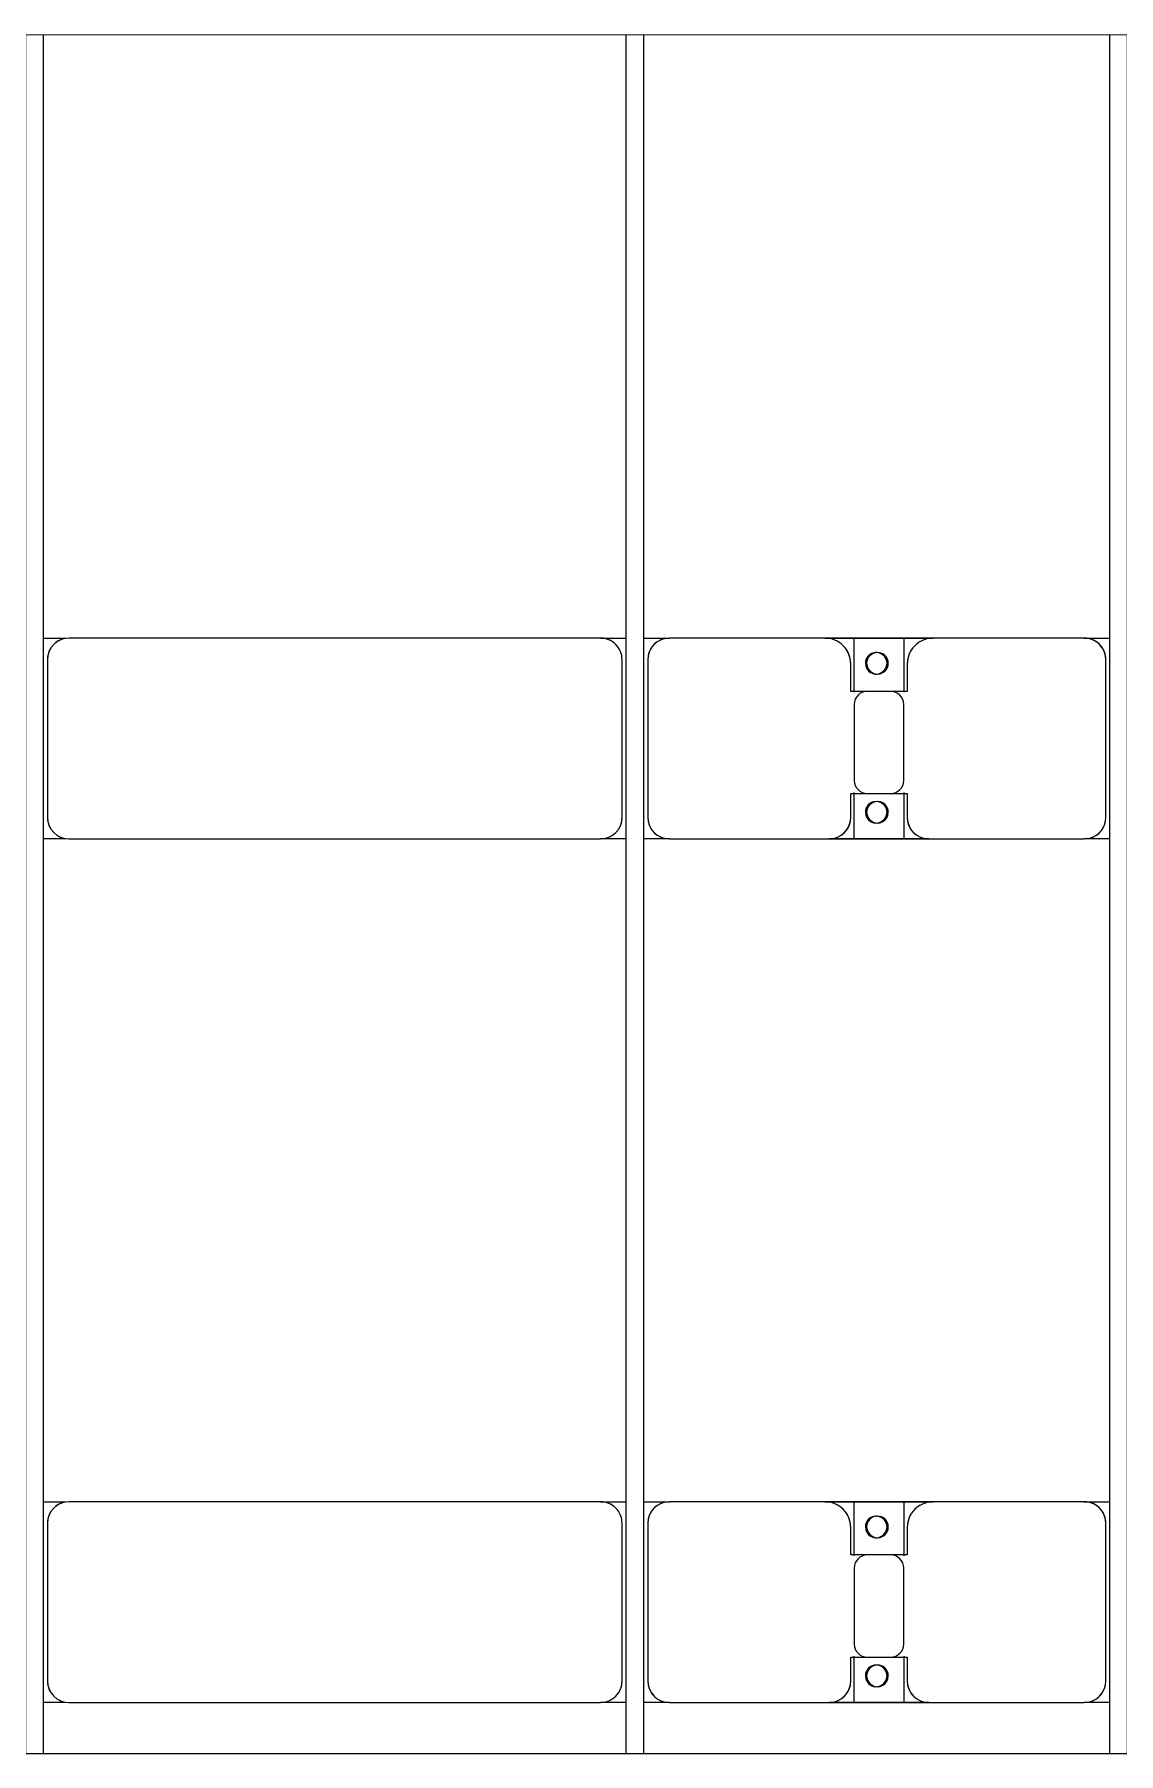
# Model space of a CAD drawing. Header units: millimetres. Extents: x -248177 to 167033, y 156986 to 268923.
# Drawn here: x -166333 to -163822, y 180400 to 184382 of the extents above; entities that cross this region are included whole.
import ezdxf

# ---------------------------------------------------------------- set-up
doc = ezdxf.new("R2010")
doc.units = ezdxf.units.MM
for name, color, linetype, lineweight in [('A-DETL-MBND', 5, 'Continuous', 9), ('A-GENM', 13, 'Continuous', 9), ('S-BEAM', 12, 'Continuous', 9)]:
    doc.layers.add(name, color=color, linetype=linetype, lineweight=lineweight)

# ---------------------------------------------------------------- blocks, each defined once
blk = doc.blocks.new('Dầm C52 - Dầm C52-24593-BỐ TRÍ KHUNG KẾT CẤU BÈ PIN 02')
at = {"layer": 'S-BEAM', "color": 1}
for p, q in [((-32198.2, 20), (-28218.2, 20)), ((-28218.2, -20), (-32198.2, -20))]:
    blk.add_line(p, q, dxfattribs=at)
blk = doc.blocks.new('Dầm C52 - Hộp 40x60-25285-BỐ TRÍ KHUNG KẾT CẤU BÈ PIN 02')
at = {"layer": 'S-BEAM', "color": 3, "lineweight": 25}
blk.add_line((92417.5, -20), (-92417.5, -20), dxfattribs=at)
blk = doc.blocks.new('Dai phao do pin - DẢI PHAO ĐỠ PIN-V101-BỐ TRÍ KHUNG KẾT CẤU BÈ PIN 02')
at = {"layer": 'A-DETL-MBND', "color": 8}
for p, q in [((-680.3, 241.6), (-627.6, 241.6)), ((-680.3, 241.6), (-627.6, 241.6)), ((610.3, 241.6), (-620.3, 241.6)), ((610.3, 241.6), (669.7, 241.6)), ((610.3, 241.6), (669.7, 241.6)), ((709.7, 241.6), (769.7, 241.6)), ((709.7, 241.6), (769.7, 241.6)), ((1129.7, 241.6), (769.7, 241.6)), ((1129.7, 241.6), (1312.2, 241.6)), ((1312.2, 241.6), (1129.7, 241.6)), ((1197.8, 241.6), (1380.3, 241.6)), ((1197.8, 116.2), (1197.8, 241.6)), ((1380.3, 241.6), (1197.8, 241.6)), ((1312.2, 241.6), (1312.2, 116.2)), ((1730.3, 241.6), (1380.3, 241.6)), ((1730.3, 241.6), (1789.7, 241.6)), ((1730.3, 241.6), (1789.7, 241.6)), ((-670.3, 191.6), (-670.3, -173.4)), ((660.3, -173.4), (660.3, 191.6)), ((719.7, 191.6), (719.7, -173.4)), ((1189.7, 118.2), (1189.7, 181.6)), ((1320.3, 181.6), (1320.3, 118.2)), ((1780.3, -173.4), (1780.3, 191.6)), ((1282.2, 118.2), (1189.7, 118.2)), ((1197.8, 88.2), (1197.8, -88.2)), ((1320.3, 118.2), (1227.8, 118.2)), ((1312.2, -88.2), (1312.2, 88.2)), ((1189.7, -173.4), (1189.7, -118.2)), ((1189.7, -118.2), (1282.2, -118.2)), ((1197.8, -223.4), (1197.8, -116.2)), ((1227.8, -118.2), (1320.3, -118.2)), ((1312.2, -116.2), (1312.2, -223.4)), ((1320.3, -118.2), (1320.3, -173.4)), ((-627.6, -223.4), (-680.3, -223.4)), ((-627.6, -223.4), (-680.3, -223.4)), ((-620.3, -223.4), (610.3, -223.4)), ((669.7, -223.4), (610.3, -223.4)), ((669.7, -223.4), (610.3, -223.4)), ((769.7, -223.4), (709.7, -223.4)), ((769.7, -223.4), (709.7, -223.4)), ((769.7, -223.4), (1139.7, -223.4)), ((1312.2, -223.4), (1139.7, -223.4)), ((1139.7, -223.4), (1312.2, -223.4)), ((1370.3, -223.4), (1197.8, -223.4)), ((1197.8, -223.4), (1370.3, -223.4)), ((1370.3, -223.4), (1730.3, -223.4)), ((1789.7, -223.4), (1730.3, -223.4)), ((1789.7, -223.4), (1730.3, -223.4))]:
    blk.add_line(p, q, dxfattribs=at)
for centre, radius, start, end in [((-620.3, 191.6), 50, 90, 180), ((-620.3, 191.6), 50, 105, 135), ((610.3, 191.6), 50, 360, 90), ((610.3, 191.6), 50, 60, 90), ((769.7, 191.6), 50, 90, 180), ((769.7, 191.6), 50, 105, 180), ((1129.7, 181.6), 60, 360, 90), ((1380.3, 181.6), 60, 90, 180), ((1730.3, 191.6), 50, 360, 90), ((1730.3, 191.6), 50, 360, 75), ((-620.3, 191.6), 50, 150, 180), ((610.3, 191.6), 50, 15, 30), ((1129.7, 181.6), 60, 360, 60), ((1248.6, 183.2), 25, 360, 180), ((1248.6, 183.2), 25, 360, 165), ((1251.4, 183.2), 25, 0, 180), ((1251.4, 183.2), 25, 90, 180), ((1251.4, 183.2), 25, 15, 75), ((1380.3, 181.6), 60, 120, 180), ((1248.6, 183.2), 25, 180, 0), ((1251.4, 183.2), 25, 180, 360), ((1251.4, 183.2), 25, 180, 300), ((1248.6, 183.2), 25, 210, 360), ((1251.4, 183.2), 25, 330, 345), ((1227.8, 88.2), 30, 90, 180), ((1282.2, 88.2), 30, 360, 90), ((1227.8, -88.2), 30, 180, 270), ((1282.2, -88.2), 30, 270, 360), ((1248.6, -161.8), 25, 0, 180), ((1248.6, -161.8), 25, 105, 165), ((1251.4, -161.8), 25, 0, 180), ((1251.4, -161.8), 25, 105, 180), ((1248.6, -161.8), 25, 360, 75), ((1251.4, -161.8), 25, 15, 75), ((-620.3, -173.4), 50, 180, 270), ((-620.3, -173.4), 50, 180, 210), ((610.3, -173.4), 50, 270, 360), ((610.3, -173.4), 50, 330, 360), ((769.7, -173.4), 50, 180, 270), ((769.7, -173.4), 50, 180, 255), ((1139.7, -173.4), 50, 270, 360), ((1139.7, -173.4), 50, 285, 360), ((1248.6, -161.8), 25, 180, 0), ((1248.6, -161.8), 25, 195, 360), ((1251.4, -161.8), 25, 180, 0), ((1251.4, -161.8), 25, 180, 270), ((1251.4, -161.8), 25, 285, 345), ((1370.3, -173.4), 50, 180, 270), ((1370.3, -173.4), 50, 180, 255), ((1730.3, -173.4), 50, 270, 360), ((1730.3, -173.4), 50, 285, 360), ((-620.3, -173.4), 50, 240, 255), ((610.3, -173.4), 50, 285, 300)]:
    blk.add_arc(centre, radius, start, end, dxfattribs=at)
blk = doc.blocks.new('Dai phao do pin - DẢI PHAO ĐỠ PIN-V103-BỐ TRÍ KHUNG KẾT CẤU BÈ PIN 02')
at = {"layer": 'A-DETL-MBND', "color": 8}
for p, q in [((-680.3, 241.6), (-627.6, 241.6)), ((-680.3, 241.6), (-627.6, 241.6)), ((610.3, 241.6), (-620.3, 241.6)), ((610.3, 241.6), (669.7, 241.6)), ((610.3, 241.6), (669.7, 241.6)), ((709.7, 241.6), (769.7, 241.6)), ((709.7, 241.6), (769.7, 241.6)), ((1129.7, 241.6), (769.7, 241.6)), ((1129.7, 241.6), (1312.2, 241.6)), ((1312.2, 241.6), (1129.7, 241.6)), ((1197.8, 241.6), (1380.3, 241.6)), ((1197.8, 116.2), (1197.8, 241.6)), ((1380.3, 241.6), (1197.8, 241.6)), ((1312.2, 241.6), (1312.2, 116.2)), ((1730.3, 241.6), (1380.3, 241.6)), ((1730.3, 241.6), (1789.7, 241.6)), ((1730.3, 241.6), (1789.7, 241.6)), ((-670.3, 191.6), (-670.3, -173.4)), ((660.3, -173.4), (660.3, 191.6)), ((719.7, 191.6), (719.7, -173.4)), ((1189.7, 118.2), (1189.7, 181.6)), ((1320.3, 181.6), (1320.3, 118.2)), ((1780.3, -173.4), (1780.3, 191.6)), ((1282.2, 118.2), (1189.7, 118.2)), ((1197.8, 88.2), (1197.8, -88.2)), ((1320.3, 118.2), (1227.8, 118.2)), ((1312.2, -88.2), (1312.2, 88.2)), ((1189.7, -173.4), (1189.7, -118.2)), ((1189.7, -118.2), (1282.2, -118.2)), ((1197.8, -223.4), (1197.8, -116.2)), ((1227.8, -118.2), (1320.3, -118.2)), ((1312.2, -116.2), (1312.2, -223.4)), ((1320.3, -118.2), (1320.3, -173.4)), ((-627.6, -223.4), (-680.3, -223.4)), ((-627.6, -223.4), (-680.3, -223.4)), ((-620.3, -223.4), (610.3, -223.4)), ((669.7, -223.4), (610.3, -223.4)), ((669.7, -223.4), (610.3, -223.4)), ((769.7, -223.4), (709.7, -223.4)), ((769.7, -223.4), (709.7, -223.4)), ((769.7, -223.4), (1139.7, -223.4)), ((1312.2, -223.4), (1139.7, -223.4)), ((1139.7, -223.4), (1312.2, -223.4)), ((1370.3, -223.4), (1197.8, -223.4)), ((1197.8, -223.4), (1370.3, -223.4)), ((1370.3, -223.4), (1730.3, -223.4)), ((1789.7, -223.4), (1730.3, -223.4)), ((1789.7, -223.4), (1730.3, -223.4))]:
    blk.add_line(p, q, dxfattribs=at)
for centre, radius, start, end in [((-620.3, 191.6), 50, 90, 180), ((-620.3, 191.6), 50, 105, 135), ((610.3, 191.6), 50, 360, 90), ((610.3, 191.6), 50, 60, 90), ((769.7, 191.6), 50, 90, 180), ((769.7, 191.6), 50, 105, 180), ((1129.7, 181.6), 60, 360, 90), ((1380.3, 181.6), 60, 90, 180), ((1730.3, 191.6), 50, 360, 90), ((1730.3, 191.6), 50, 360, 75), ((-620.3, 191.6), 50, 150, 180), ((610.3, 191.6), 50, 15, 30), ((1129.7, 181.6), 60, 360, 60), ((1248.6, 183.2), 25, 360, 180), ((1248.6, 183.2), 25, 360, 165), ((1251.4, 183.2), 25, 0, 180), ((1251.4, 183.2), 25, 90, 180), ((1251.4, 183.2), 25, 15, 75), ((1380.3, 181.6), 60, 120, 180), ((1248.6, 183.2), 25, 180, 0), ((1251.4, 183.2), 25, 180, 360), ((1251.4, 183.2), 25, 180, 300), ((1248.6, 183.2), 25, 210, 360), ((1251.4, 183.2), 25, 330, 345), ((1227.8, 88.2), 30, 90, 180), ((1282.2, 88.2), 30, 360, 90), ((1227.8, -88.2), 30, 180, 270), ((1282.2, -88.2), 30, 270, 360), ((1248.6, -161.8), 25, 0, 180), ((1248.6, -161.8), 25, 105, 165), ((1251.4, -161.8), 25, 0, 180), ((1251.4, -161.8), 25, 105, 180), ((1248.6, -161.8), 25, 360, 75), ((1251.4, -161.8), 25, 15, 75), ((-620.3, -173.4), 50, 180, 270), ((-620.3, -173.4), 50, 180, 210), ((610.3, -173.4), 50, 270, 360), ((610.3, -173.4), 50, 330, 360), ((769.7, -173.4), 50, 180, 270), ((769.7, -173.4), 50, 180, 255), ((1139.7, -173.4), 50, 270, 360), ((1139.7, -173.4), 50, 285, 360), ((1248.6, -161.8), 25, 180, 0), ((1248.6, -161.8), 25, 195, 360), ((1251.4, -161.8), 25, 180, 0), ((1251.4, -161.8), 25, 180, 270), ((1251.4, -161.8), 25, 285, 345), ((1370.3, -173.4), 50, 180, 270), ((1370.3, -173.4), 50, 180, 255), ((1730.3, -173.4), 50, 270, 360), ((1730.3, -173.4), 50, 285, 360), ((-620.3, -173.4), 50, 240, 255), ((610.3, -173.4), 50, 285, 300)]:
    blk.add_arc(centre, radius, start, end, dxfattribs=at)
blk = doc.blocks.new('Dầm C52 - Hộp 40x60-V154-BỐ TRÍ KHUNG KẾT CẤU BÈ PIN 02')
at = {"layer": 'S-BEAM', "color": 3, "lineweight": 25}
blk.add_line((-18789.2, 20), (92417.5, 20), dxfattribs=at)
blk = doc.blocks.new('HOBANMONG_BEPIN 2_rvt-1-BỐ TRÍ KHUNG KẾT CẤU BÈ PIN 02')
at = {"layer": 'A-GENM', "lineweight": 9, "rotation": 0.0007586094741477002}
for name, p in [('Dai phao do pin - DẢI PHAO ĐỠ PIN-V101-BỐ TRÍ KHUNG KẾT CẤU BÈ PIN 02', (-165632.2, 182741.8)), ('Dai phao do pin - DẢI PHAO ĐỠ PIN-V103-BỐ TRÍ KHUNG KẾT CẤU BÈ PIN 02', (-165632.2, 180741.8))]:
    blk.add_blockref(name, p, dxfattribs=at)
at = {"layer": 'S-BEAM', "lineweight": 9}
for name, p, rotation in [('Dầm C52 - Dầm C52-24593-BỐ TRÍ KHUNG KẾT CẤU BÈ PIN 02', (-166332.9, 212598.3), 90.00075860989138), ('Dầm C52 - Dầm C52-24593-BỐ TRÍ KHUNG KẾT CẤU BÈ PIN 02', (-164942.9, 212598.3), 90.00075860989138), ('Dầm C52 - Dầm C52-24593-BỐ TRÍ KHUNG KẾT CẤU BÈ PIN 02', (-163822.9, 212598.3), 90.00075860989138), ('Dầm C52 - Hộp 40x60-25285-BỐ TRÍ KHUNG KẾT CẤU BÈ PIN 02', (-148736.2, 184400.3), 0.0007586094741477002), ('Dầm C52 - Hộp 40x60-V154-BỐ TRÍ KHUNG KẾT CẤU BÈ PIN 02', (-148736.2, 180380.3), 0.0007586094741477002)]:
    blk.add_blockref(name, p, dxfattribs=dict(at, rotation=rotation))

msp = doc.modelspace()

# ---------------------------------------------------------------- block references
at = {"lineweight": 5}
msp.add_blockref('HOBANMONG_BEPIN 2_rvt-1-BỐ TRÍ KHUNG KẾT CẤU BÈ PIN 02', (0, 0), dxfattribs=at)

doc.saveas('drawing.dxf')
